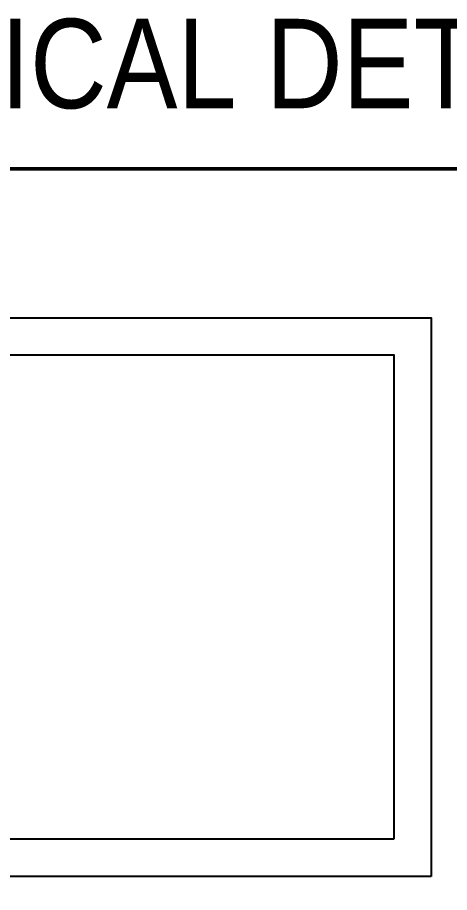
# Model space of a CAD drawing. Header units: inches. Extents: x -16404 to 14624, y -1591 to 16152.
# Drawn here: x -14396 to -13004, y 7269 to 10087 of the extents above; entities that cross this region are included whole.
import ezdxf

# ---------------------------------------------------------------- set-up
doc = ezdxf.new("R2010")
doc.units = ezdxf.units.IN
doc.header["$LTSCALE"] = 24
doc.header["$MEASUREMENT"] = 0
doc.layers.get('0').update_dxf_attribs({"linetype": 'CONTINUOUS'})
doc.layers.add('S-ANNO-GRID-NONPLOT', color=251, linetype='CONTINUOUS', plot=False)
doc.layers.add('S-ANNO-NONPLOT', color=253, linetype='CONTINUOUS', plot=False)
doc.layers.add('S-ANNO-NOTE', color=4, linetype='CONTINUOUS')
doc.styles.add('Arial', font='arial.ttf', dxfattribs={"width": 0.85})

msp = doc.modelspace()

# ---------------------------------------------------------------- linework, layer by layer
at = {"color": 2, "const_width": 12}
msp.add_lwpolyline([(-16398.26811, 9600), (-2578.46748, 9600), (-2578.46748, 0), (-16398.26811, 0)], close=True, dxfattribs=at)
at = {"layer": 'S-ANNO-GRID-NONPLOT'}
msp.add_lwpolyline([(-13183.31796, 7440), (-15798.26811, 7440), (-15798.26811, 9000), (-13183.31796, 9000)], close=True, dxfattribs=at)
at = {"layer": 'S-ANNO-NONPLOT', "color": 6}
msp.add_lwpolyline([(-13063.31796, 7320), (-15918.26811, 7320), (-15918.26811, 9120), (-13063.31796, 9120)], close=True, dxfattribs=at)

# ---------------------------------------------------------------- texts
at = {"layer": 'S-ANNO-NOTE', "insert": (-12863.63847, 9936.85635), "char_height": 288, "width": 6053.4829752, "attachment_point": 5, "style": 'Arial'}
msp.add_mtext('\\A1;TYPICAL DETAILS LIBRARY', dxfattribs=at)

doc.saveas('drawing.dxf')
